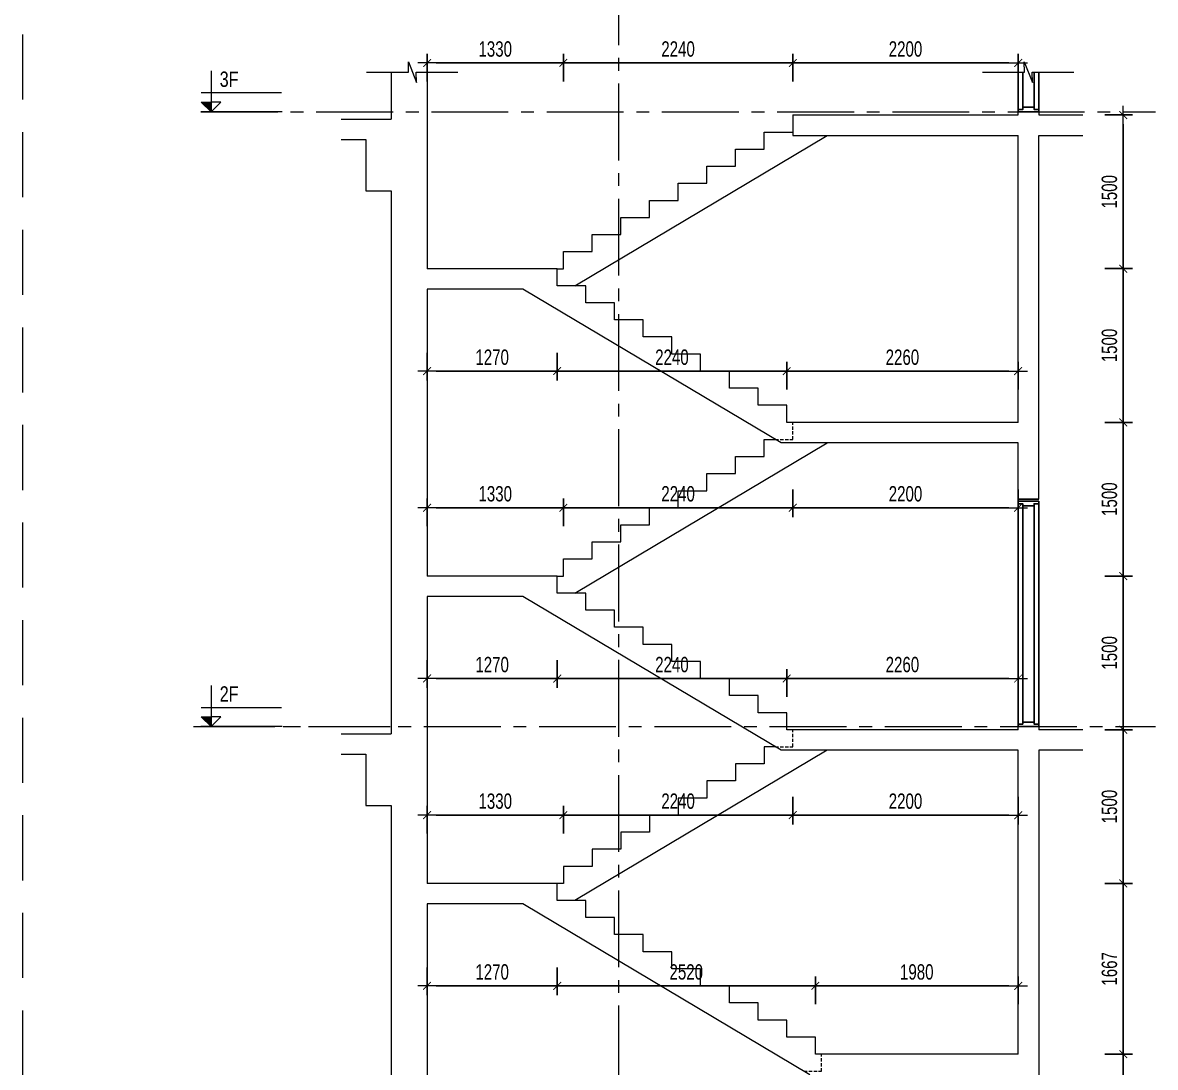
# Model space of a CAD drawing. Header units: millimetres. Extents: x -179076 to 152218, y -28646 to 38481.
# Drawn here: x 141161 to 152218, y -16556 to -6360 of the extents above; entities that cross this region are included whole.
import ezdxf

# ---------------------------------------------------------------- set-up
doc = ezdxf.new("R2010")
doc.units = ezdxf.units.MM
doc.linetypes.add('CENTER2', pattern=[1.125, 0.75, -0.125, 0.125, -0.125])
doc.linetypes.add('HIDDEN2', pattern=[4.7625, 3.175, -1.5875])
doc.layers.get('Defpoints').update_dxf_attribs({"color": 151, "lineweight": 9})
doc.layers.add('A-DOOR', color=4, linetype='Continuous')
doc.layers.add('DOOR', color=4, linetype='Continuous')
for name, color, linetype, lineweight in [('NDC_S_ANNO', 7, 'Continuous', 20), ('NDC_S_AXIS', 5, 'CENTER2', 13), ('NDC_S_CONTINUOUS', 3, 'Continuous', 20), ('NDC_S_DIM', 1, 'Continuous', 15), ('NDC_S_HIDDEN', 8, 'HIDDEN2', 13), ('NDC_S_SLAB', 2, 'Continuous', 20), ('NDC_S_SYMBOL', 1, 'Continuous', 15), ('NDC_S_TEXT SYMBOL', 7, 'Continuous', 20), ('NDC_S_VN TEXT', 7, 'Continuous', 20)]:
    doc.layers.add(name, color=color, linetype=linetype, lineweight=lineweight)
doc.styles.add('NDC_ANNO', font='', dxfattribs={"width": 0.8})
doc.styles.add('NDC_DIM', font='', dxfattribs={"width": 0.75})
doc.styles.get('NDC_ANNO').set_extended_font_data('Dotum')
doc.styles.get('NDC_DIM').set_extended_font_data('Dotum')
doc.dimstyles.new('NDC_dim_60', dxfattribs={"dimscale": 60, "dimtxt": 2.5, "dimasz": 1.5, "dimexe": 1.5, "dimexo": 2.5, "dimgap": 1, "dimtad": 1, "dimdec": 0, "dimzin": 0, "dimdsep": 46, "dimtxsty": 'NDC_DIM', "dimblk": 'DIMMARK', "dimcen": 0.09, "dimdle": 1.2, "dimclrd": 1, "dimclre": 1, "dimclrt": 3, "dimadec": 0, "dimazin": 0, "dimtfac": 1, "dimtdec": 0, "dimtix": 1, "dimtofl": 0, "dimtmove": 0, "dimatfit": 3, "dimfxl": 3, "dimfxlon": 1, "dimtolj": 1, "dimtzin": 0, "dimarcsym": 0})

# ---------------------------------------------------------------- blocks, each defined once
blk = doc.blocks.new('X-SECTION-2$0$X-SEC-DOO2')
at = {"layer": 'A-DOOR'}
for p, q in [((41976, 101972), (41976, 104172)), ((42176, 101972), (42176, 104172)), ((42021, 102017), (42021, 104127)), ((42131, 102017), (42131, 104127))]:
    blk.add_line(p, q, dxfattribs=at)
for points in [[(41976, 104172), (41976, 104147), (42021, 104147), (42021, 104127), (42131, 104127), (42131, 104147), (42176, 104147), (42176, 104172)], [(41976, 101972), (41976, 101997), (42021, 101997), (42021, 102017), (42131, 102017), (42131, 101997), (42176, 101997), (42176, 101972)]]:
    blk.add_lwpolyline(points, close=True, dxfattribs=at)
at = {"layer": 'Defpoints'}
blk.add_line((41976, 104192), (42176, 104192), dxfattribs=at)
blk = doc.blocks.new('DIMMARK')
at = {"layer": 'NDC_S_DIM', "color": 1}
blk.add_line((-1.5, 0), (1, 0), dxfattribs=at)
at = {"layer": 'NDC_S_DIM', "color": 2, "const_width": 0.1}
blk.add_lwpolyline([(-0.42, -0.42), (0.42, 0.42)], dxfattribs=at)
blk = doc.blocks.new('*D1101')
at = {"layer": 'Defpoints', "color": 0, "transparency": 16777216}
for p in [(145109, -14761, 0), (146379, -14761, 0), (146379, -15761, 0)]:
    blk.add_point(p, dxfattribs=at)
at = {"layer": 'NDC_S_DIM', "color": 1, "lineweight": -2, "transparency": 16777216}
for p, q in [((145109, -15581, 0), (145109, -15851, 0)), ((146379, -15581, 0), (146379, -15851, 0)), ((145199, -15761, 0), (146289, -15761, 0))]:
    blk.add_line(p, q, dxfattribs=at)
at = {"layer": 'NDC_S_DIM', "color": 1, "lineweight": -2, "transparency": 16777216, "xscale": 90, "yscale": 90, "zscale": 90, "rotation": 180}
blk.add_blockref('DIMMARK', (145109, -15761, 0), dxfattribs=at)
at = {"layer": 'NDC_S_DIM', "color": 1, "lineweight": -2, "transparency": 16777216, "xscale": 90, "yscale": 90, "zscale": 90}
blk.add_blockref('DIMMARK', (146379, -15761, 0), dxfattribs=at)
at = {"layer": 'NDC_S_DIM', "color": 3, "transparency": 16777216, "insert": (145744, -15626, 0), "char_height": 150, "attachment_point": 5, "style": 'NDC_DIM'}
blk.add_mtext('\\A1;1270', dxfattribs=at)
blk = doc.blocks.new('*D1102')
at = {"layer": 'Defpoints', "color": 0, "transparency": 16777216}
for p in [(146379, -14761, 0), (148899, -15761, 0), (148899, -16428, 0)]:
    blk.add_point(p, dxfattribs=at)
at = {"layer": 'NDC_S_DIM', "color": 1, "lineweight": -2, "transparency": 16777216}
for p, q in [((146379, -15581, 0), (146379, -15851, 0)), ((148899, -15941, 0), (148899, -15671, 0)), ((146469, -15761, 0), (148809, -15761, 0))]:
    blk.add_line(p, q, dxfattribs=at)
at = {"layer": 'NDC_S_DIM', "color": 1, "lineweight": -2, "transparency": 16777216, "xscale": 90, "yscale": 90, "zscale": 90, "rotation": 180}
blk.add_blockref('DIMMARK', (146379, -15761, 0), dxfattribs=at)
at = {"layer": 'NDC_S_DIM', "color": 1, "lineweight": -2, "transparency": 16777216, "xscale": 90, "yscale": 90, "zscale": 90}
blk.add_blockref('DIMMARK', (148899, -15761, 0), dxfattribs=at)
at = {"layer": 'NDC_S_DIM', "color": 3, "transparency": 16777216, "insert": (147639, -15626, 0), "char_height": 150, "attachment_point": 5, "style": 'NDC_DIM'}
blk.add_mtext('\\A1;2520', dxfattribs=at)
blk = doc.blocks.new('*D1103')
at = {"layer": 'Defpoints', "color": 0, "transparency": 16777216}
for p in [(150879, -15761, 0), (148899, -16428, 0), (150879, -16428, 0)]:
    blk.add_point(p, dxfattribs=at)
at = {"layer": 'NDC_S_DIM', "color": 1, "lineweight": -2, "transparency": 16777216}
for p, q in [((148899, -15941, 0), (148899, -15671, 0)), ((150879, -15941, 0), (150879, -15671, 0)), ((148989, -15761, 0), (150789, -15761, 0))]:
    blk.add_line(p, q, dxfattribs=at)
at = {"layer": 'NDC_S_DIM', "color": 1, "lineweight": -2, "transparency": 16777216, "xscale": 90, "yscale": 90, "zscale": 90, "rotation": 180}
blk.add_blockref('DIMMARK', (148899, -15761, 0), dxfattribs=at)
at = {"layer": 'NDC_S_DIM', "color": 1, "lineweight": -2, "transparency": 16777216, "xscale": 90, "yscale": 90, "zscale": 90}
blk.add_blockref('DIMMARK', (150879, -15761, 0), dxfattribs=at)
at = {"layer": 'NDC_S_DIM', "color": 3, "transparency": 16777216, "insert": (149889, -15626, 0), "char_height": 150, "attachment_point": 5, "style": 'NDC_DIM'}
blk.add_mtext('\\A1;1980', dxfattribs=at)
blk = doc.blocks.new('*D1104')
at = {"layer": 'Defpoints', "color": 0, "transparency": 16777216}
for p in [(146439, -14095, 0), (145109, -14761, 0), (146439, -14761, 0)]:
    blk.add_point(p, dxfattribs=at)
at = {"layer": 'NDC_S_DIM', "color": 1, "lineweight": -2, "transparency": 16777216}
for p, q in [((145109, -14275, 0), (145109, -14005, 0)), ((146439, -14275, 0), (146439, -14005, 0)), ((145199, -14095, 0), (146349, -14095, 0))]:
    blk.add_line(p, q, dxfattribs=at)
at = {"layer": 'NDC_S_DIM', "color": 1, "lineweight": -2, "transparency": 16777216, "xscale": 90, "yscale": 90, "zscale": 90, "rotation": 180}
blk.add_blockref('DIMMARK', (145109, -14095, 0), dxfattribs=at)
at = {"layer": 'NDC_S_DIM', "color": 1, "lineweight": -2, "transparency": 16777216, "xscale": 90, "yscale": 90, "zscale": 90}
blk.add_blockref('DIMMARK', (146439, -14095, 0), dxfattribs=at)
at = {"layer": 'NDC_S_DIM', "color": 3, "transparency": 16777216, "insert": (145774, -13959, 0), "char_height": 150, "attachment_point": 5, "style": 'NDC_DIM'}
blk.add_mtext('\\A1;1330', dxfattribs=at)
blk = doc.blocks.new('*D1105')
at = {"layer": 'Defpoints', "color": 0, "transparency": 16777216}
for p in [(148679, -13428, 0), (148679, -14095, 0), (146439, -14761, 0)]:
    blk.add_point(p, dxfattribs=at)
at = {"layer": 'NDC_S_DIM', "color": 1, "lineweight": -2, "transparency": 16777216}
for p, q in [((148679, -13915, 0), (148679, -14185, 0)), ((146439, -14275, 0), (146439, -14005, 0)), ((146529, -14095, 0), (148589, -14095, 0))]:
    blk.add_line(p, q, dxfattribs=at)
at = {"layer": 'NDC_S_DIM', "color": 1, "lineweight": -2, "transparency": 16777216, "xscale": 90, "yscale": 90, "zscale": 90, "rotation": 180}
blk.add_blockref('DIMMARK', (146439, -14095, 0), dxfattribs=at)
at = {"layer": 'NDC_S_DIM', "color": 1, "lineweight": -2, "transparency": 16777216, "xscale": 90, "yscale": 90, "zscale": 90}
blk.add_blockref('DIMMARK', (148679, -14095, 0), dxfattribs=at)
at = {"layer": 'NDC_S_DIM', "color": 3, "transparency": 16777216, "insert": (147559, -13959, 0), "char_height": 150, "attachment_point": 5, "style": 'NDC_DIM'}
blk.add_mtext('\\A1;2240', dxfattribs=at)
blk = doc.blocks.new('*D1106')
at = {"layer": 'Defpoints', "color": 0, "transparency": 16777216}
for p in [(148679, -13428, 0), (150879, -13461, 0), (150879, -14095, 0)]:
    blk.add_point(p, dxfattribs=at)
at = {"layer": 'NDC_S_DIM', "color": 1, "lineweight": -2, "transparency": 16777216}
for p, q in [((148679, -13915, 0), (148679, -14185, 0)), ((150879, -13915, 0), (150879, -14185, 0)), ((148769, -14095, 0), (150789, -14095, 0))]:
    blk.add_line(p, q, dxfattribs=at)
at = {"layer": 'NDC_S_DIM', "color": 1, "lineweight": -2, "transparency": 16777216, "xscale": 90, "yscale": 90, "zscale": 90, "rotation": 180}
blk.add_blockref('DIMMARK', (148679, -14095, 0), dxfattribs=at)
at = {"layer": 'NDC_S_DIM', "color": 1, "lineweight": -2, "transparency": 16777216, "xscale": 90, "yscale": 90, "zscale": 90}
blk.add_blockref('DIMMARK', (150879, -14095, 0), dxfattribs=at)
at = {"layer": 'NDC_S_DIM', "color": 3, "transparency": 16777216, "insert": (149779, -13959, 0), "char_height": 150, "attachment_point": 5, "style": 'NDC_DIM'}
blk.add_mtext('\\A1;2200', dxfattribs=at)
blk = doc.blocks.new('*D1107')
at = {"layer": 'Defpoints', "color": 0, "transparency": 16777216}
for p in [(145109, -11761, 0), (146379, -11761, 0), (146379, -12761, 0)]:
    blk.add_point(p, dxfattribs=at)
at = {"layer": 'NDC_S_DIM', "color": 1, "lineweight": -2, "transparency": 16777216}
for p, q in [((145109, -12581, 0), (145109, -12851, 0)), ((146379, -12581, 0), (146379, -12851, 0)), ((145199, -12761, 0), (146289, -12761, 0))]:
    blk.add_line(p, q, dxfattribs=at)
at = {"layer": 'NDC_S_DIM', "color": 1, "lineweight": -2, "transparency": 16777216, "xscale": 90, "yscale": 90, "zscale": 90, "rotation": 180}
blk.add_blockref('DIMMARK', (145109, -12761, 0), dxfattribs=at)
at = {"layer": 'NDC_S_DIM', "color": 1, "lineweight": -2, "transparency": 16777216, "xscale": 90, "yscale": 90, "zscale": 90}
blk.add_blockref('DIMMARK', (146379, -12761, 0), dxfattribs=at)
at = {"layer": 'NDC_S_DIM', "color": 3, "transparency": 16777216, "insert": (145744, -12626, 0), "char_height": 150, "attachment_point": 5, "style": 'NDC_DIM'}
blk.add_mtext('\\A1;1270', dxfattribs=at)
blk = doc.blocks.new('*D1108')
at = {"layer": 'Defpoints', "color": 0, "transparency": 16777216}
for p in [(146379, -11761, 0), (148619, -12761, 0), (148619, -13261, 0)]:
    blk.add_point(p, dxfattribs=at)
at = {"layer": 'NDC_S_DIM', "color": 1, "lineweight": -2, "transparency": 16777216}
for p, q in [((146379, -12581, 0), (146379, -12851, 0)), ((148619, -12941, 0), (148619, -12671, 0)), ((146469, -12761, 0), (148529, -12761, 0))]:
    blk.add_line(p, q, dxfattribs=at)
at = {"layer": 'NDC_S_DIM', "color": 1, "lineweight": -2, "transparency": 16777216, "xscale": 90, "yscale": 90, "zscale": 90, "rotation": 180}
blk.add_blockref('DIMMARK', (146379, -12761, 0), dxfattribs=at)
at = {"layer": 'NDC_S_DIM', "color": 1, "lineweight": -2, "transparency": 16777216, "xscale": 90, "yscale": 90, "zscale": 90}
blk.add_blockref('DIMMARK', (148619, -12761, 0), dxfattribs=at)
at = {"layer": 'NDC_S_DIM', "color": 3, "transparency": 16777216, "insert": (147499, -12626, 0), "char_height": 150, "attachment_point": 5, "style": 'NDC_DIM'}
blk.add_mtext('\\A1;2240', dxfattribs=at)
blk = doc.blocks.new('*D1109')
at = {"layer": 'Defpoints', "color": 0, "transparency": 16777216}
for p in [(150879, -12761, 0), (148619, -13261, 0), (150879, -13261, 0)]:
    blk.add_point(p, dxfattribs=at)
at = {"layer": 'NDC_S_DIM', "color": 1, "lineweight": -2, "transparency": 16777216}
for p, q in [((148619, -12941, 0), (148619, -12671, 0)), ((150879, -12941, 0), (150879, -12671, 0)), ((148709, -12761, 0), (150789, -12761, 0))]:
    blk.add_line(p, q, dxfattribs=at)
at = {"layer": 'NDC_S_DIM', "color": 1, "lineweight": -2, "transparency": 16777216, "xscale": 90, "yscale": 90, "zscale": 90, "rotation": 180}
blk.add_blockref('DIMMARK', (148619, -12761, 0), dxfattribs=at)
at = {"layer": 'NDC_S_DIM', "color": 1, "lineweight": -2, "transparency": 16777216, "xscale": 90, "yscale": 90, "zscale": 90}
blk.add_blockref('DIMMARK', (150879, -12761, 0), dxfattribs=at)
at = {"layer": 'NDC_S_DIM', "color": 3, "transparency": 16777216, "insert": (149749, -12626, 0), "char_height": 150, "attachment_point": 5, "style": 'NDC_DIM'}
blk.add_mtext('\\A1;2260', dxfattribs=at)
blk = doc.blocks.new('*D1110')
at = {"layer": 'Defpoints', "color": 0, "transparency": 16777216}
for p in [(146439, -11095, 0), (145109, -11761, 0), (146439, -11761, 0)]:
    blk.add_point(p, dxfattribs=at)
at = {"layer": 'NDC_S_DIM', "color": 1, "lineweight": -2, "transparency": 16777216}
for p, q in [((145109, -11275, 0), (145109, -11005, 0)), ((146439, -11275, 0), (146439, -11005, 0)), ((145199, -11095, 0), (146349, -11095, 0))]:
    blk.add_line(p, q, dxfattribs=at)
at = {"layer": 'NDC_S_DIM', "color": 1, "lineweight": -2, "transparency": 16777216, "xscale": 90, "yscale": 90, "zscale": 90, "rotation": 180}
blk.add_blockref('DIMMARK', (145109, -11095, 0), dxfattribs=at)
at = {"layer": 'NDC_S_DIM', "color": 1, "lineweight": -2, "transparency": 16777216, "xscale": 90, "yscale": 90, "zscale": 90}
blk.add_blockref('DIMMARK', (146439, -11095, 0), dxfattribs=at)
at = {"layer": 'NDC_S_DIM', "color": 3, "transparency": 16777216, "insert": (145774, -10959, 0), "char_height": 150, "attachment_point": 5, "style": 'NDC_DIM'}
blk.add_mtext('\\A1;1330', dxfattribs=at)
blk = doc.blocks.new('*D1111')
at = {"layer": 'Defpoints', "color": 0, "transparency": 16777216}
for p in [(148679, -10428, 0), (148679, -11095, 0), (146439, -11761, 0)]:
    blk.add_point(p, dxfattribs=at)
at = {"layer": 'NDC_S_DIM', "color": 1, "lineweight": -2, "transparency": 16777216}
for p, q in [((148679, -10915, 0), (148679, -11185, 0)), ((146439, -11275, 0), (146439, -11005, 0)), ((146529, -11095, 0), (148589, -11095, 0))]:
    blk.add_line(p, q, dxfattribs=at)
at = {"layer": 'NDC_S_DIM', "color": 1, "lineweight": -2, "transparency": 16777216, "xscale": 90, "yscale": 90, "zscale": 90, "rotation": 180}
blk.add_blockref('DIMMARK', (146439, -11095, 0), dxfattribs=at)
at = {"layer": 'NDC_S_DIM', "color": 1, "lineweight": -2, "transparency": 16777216, "xscale": 90, "yscale": 90, "zscale": 90}
blk.add_blockref('DIMMARK', (148679, -11095, 0), dxfattribs=at)
at = {"layer": 'NDC_S_DIM', "color": 3, "transparency": 16777216, "insert": (147559, -10959, 0), "char_height": 150, "attachment_point": 5, "style": 'NDC_DIM'}
blk.add_mtext('\\A1;2240', dxfattribs=at)
blk = doc.blocks.new('*D1112')
at = {"layer": 'Defpoints', "color": 0, "transparency": 16777216}
for p in [(148679, -10428, 0), (150879, -10461, 0), (150879, -11095, 0)]:
    blk.add_point(p, dxfattribs=at)
at = {"layer": 'NDC_S_DIM', "color": 1, "lineweight": -2, "transparency": 16777216}
for p, q in [((148679, -10915, 0), (148679, -11185, 0)), ((150879, -10915, 0), (150879, -11185, 0)), ((148769, -11095, 0), (150789, -11095, 0))]:
    blk.add_line(p, q, dxfattribs=at)
at = {"layer": 'NDC_S_DIM', "color": 1, "lineweight": -2, "transparency": 16777216, "xscale": 90, "yscale": 90, "zscale": 90, "rotation": 180}
blk.add_blockref('DIMMARK', (148679, -11095, 0), dxfattribs=at)
at = {"layer": 'NDC_S_DIM', "color": 1, "lineweight": -2, "transparency": 16777216, "xscale": 90, "yscale": 90, "zscale": 90}
blk.add_blockref('DIMMARK', (150879, -11095, 0), dxfattribs=at)
at = {"layer": 'NDC_S_DIM', "color": 3, "transparency": 16777216, "insert": (149779, -10959, 0), "char_height": 150, "attachment_point": 5, "style": 'NDC_DIM'}
blk.add_mtext('\\A1;2200', dxfattribs=at)
blk = doc.blocks.new('*D1113')
at = {"layer": 'Defpoints', "color": 0, "transparency": 16777216}
for p in [(145109, -8761, 0), (146379, -8761, 0), (146379, -9761, 0)]:
    blk.add_point(p, dxfattribs=at)
at = {"layer": 'NDC_S_DIM', "color": 1, "lineweight": -2, "transparency": 16777216}
for p, q in [((145109, -9581, 0), (145109, -9851, 0)), ((146379, -9581, 0), (146379, -9851, 0)), ((145199, -9761, 0), (146289, -9761, 0))]:
    blk.add_line(p, q, dxfattribs=at)
at = {"layer": 'NDC_S_DIM', "color": 1, "lineweight": -2, "transparency": 16777216, "xscale": 90, "yscale": 90, "zscale": 90, "rotation": 180}
blk.add_blockref('DIMMARK', (145109, -9761, 0), dxfattribs=at)
at = {"layer": 'NDC_S_DIM', "color": 1, "lineweight": -2, "transparency": 16777216, "xscale": 90, "yscale": 90, "zscale": 90}
blk.add_blockref('DIMMARK', (146379, -9761, 0), dxfattribs=at)
at = {"layer": 'NDC_S_DIM', "color": 3, "transparency": 16777216, "insert": (145744, -9626, 0), "char_height": 150, "attachment_point": 5, "style": 'NDC_DIM'}
blk.add_mtext('\\A1;1270', dxfattribs=at)
blk = doc.blocks.new('*D1114')
at = {"layer": 'Defpoints', "color": 0, "transparency": 16777216}
for p in [(146379, -8761, 0), (148619, -9761, 0), (148619, -10261, 0)]:
    blk.add_point(p, dxfattribs=at)
at = {"layer": 'NDC_S_DIM', "color": 1, "lineweight": -2, "transparency": 16777216}
for p, q in [((146379, -9581, 0), (146379, -9851, 0)), ((148619, -9941, 0), (148619, -9671, 0)), ((146469, -9761, 0), (148529, -9761, 0))]:
    blk.add_line(p, q, dxfattribs=at)
at = {"layer": 'NDC_S_DIM', "color": 1, "lineweight": -2, "transparency": 16777216, "xscale": 90, "yscale": 90, "zscale": 90, "rotation": 180}
blk.add_blockref('DIMMARK', (146379, -9761, 0), dxfattribs=at)
at = {"layer": 'NDC_S_DIM', "color": 1, "lineweight": -2, "transparency": 16777216, "xscale": 90, "yscale": 90, "zscale": 90}
blk.add_blockref('DIMMARK', (148619, -9761, 0), dxfattribs=at)
at = {"layer": 'NDC_S_DIM', "color": 3, "transparency": 16777216, "insert": (147499, -9626, 0), "char_height": 150, "attachment_point": 5, "style": 'NDC_DIM'}
blk.add_mtext('\\A1;2240', dxfattribs=at)
blk = doc.blocks.new('*D1115')
at = {"layer": 'Defpoints', "color": 0, "transparency": 16777216}
for p in [(150879, -9761, 0), (148619, -10261, 0), (150879, -10261, 0)]:
    blk.add_point(p, dxfattribs=at)
at = {"layer": 'NDC_S_DIM', "color": 1, "lineweight": -2, "transparency": 16777216}
for p, q in [((148619, -9941, 0), (148619, -9671, 0)), ((150879, -9941, 0), (150879, -9671, 0)), ((148709, -9761, 0), (150789, -9761, 0))]:
    blk.add_line(p, q, dxfattribs=at)
at = {"layer": 'NDC_S_DIM', "color": 1, "lineweight": -2, "transparency": 16777216, "xscale": 90, "yscale": 90, "zscale": 90, "rotation": 180}
blk.add_blockref('DIMMARK', (148619, -9761, 0), dxfattribs=at)
at = {"layer": 'NDC_S_DIM', "color": 1, "lineweight": -2, "transparency": 16777216, "xscale": 90, "yscale": 90, "zscale": 90}
blk.add_blockref('DIMMARK', (150879, -9761, 0), dxfattribs=at)
at = {"layer": 'NDC_S_DIM', "color": 3, "transparency": 16777216, "insert": (149749, -9626, 0), "char_height": 150, "attachment_point": 5, "style": 'NDC_DIM'}
blk.add_mtext('\\A1;2260', dxfattribs=at)
blk = doc.blocks.new('*D1116')
at = {"layer": 'Defpoints', "color": 0, "transparency": 16777216}
for p in [(146439, -6753, 0), (145109, -7231, 0), (146439, -8595, 0)]:
    blk.add_point(p, dxfattribs=at)
at = {"layer": 'NDC_S_DIM', "color": 1, "lineweight": -2, "transparency": 16777216}
for p, q in [((145109, -6933, 0), (145109, -6663, 0)), ((146439, -6933, 0), (146439, -6663, 0)), ((145199, -6753, 0), (146349, -6753, 0))]:
    blk.add_line(p, q, dxfattribs=at)
at = {"layer": 'NDC_S_DIM', "color": 1, "lineweight": -2, "transparency": 16777216, "xscale": 90, "yscale": 90, "zscale": 90, "rotation": 180}
blk.add_blockref('DIMMARK', (145109, -6753, 0), dxfattribs=at)
at = {"layer": 'NDC_S_DIM', "color": 1, "lineweight": -2, "transparency": 16777216, "xscale": 90, "yscale": 90, "zscale": 90}
blk.add_blockref('DIMMARK', (146439, -6753, 0), dxfattribs=at)
at = {"layer": 'NDC_S_DIM', "color": 3, "transparency": 16777216, "insert": (145774, -6618, 0), "char_height": 150, "attachment_point": 5, "style": 'NDC_DIM'}
blk.add_mtext('\\A1;1330', dxfattribs=at)
blk = doc.blocks.new('*D1117')
at = {"layer": 'Defpoints', "color": 0, "transparency": 16777216}
for p in [(148679, -6753, 0), (148679, -7461, 0), (146439, -8595, 0)]:
    blk.add_point(p, dxfattribs=at)
at = {"layer": 'NDC_S_DIM', "color": 1, "lineweight": -2, "transparency": 16777216}
for p, q in [((146439, -6933, 0), (146439, -6663, 0)), ((148679, -6933, 0), (148679, -6663, 0)), ((146529, -6753, 0), (148589, -6753, 0))]:
    blk.add_line(p, q, dxfattribs=at)
at = {"layer": 'NDC_S_DIM', "color": 1, "lineweight": -2, "transparency": 16777216, "xscale": 90, "yscale": 90, "zscale": 90, "rotation": 180}
blk.add_blockref('DIMMARK', (146439, -6753, 0), dxfattribs=at)
at = {"layer": 'NDC_S_DIM', "color": 1, "lineweight": -2, "transparency": 16777216, "xscale": 90, "yscale": 90, "zscale": 90}
blk.add_blockref('DIMMARK', (148679, -6753, 0), dxfattribs=at)
at = {"layer": 'NDC_S_DIM', "color": 3, "transparency": 16777216, "insert": (147559, -6618, 0), "char_height": 150, "attachment_point": 5, "style": 'NDC_DIM'}
blk.add_mtext('\\A1;2240', dxfattribs=at)
blk = doc.blocks.new('*D1118')
at = {"layer": 'Defpoints', "color": 0, "transparency": 16777216}
for p in [(150879, -6753, 0), (148679, -7461, 0), (150879, -7461, 0)]:
    blk.add_point(p, dxfattribs=at)
at = {"layer": 'NDC_S_DIM', "color": 1, "lineweight": -2, "transparency": 16777216}
for p, q in [((148679, -6933, 0), (148679, -6663, 0)), ((150879, -6933, 0), (150879, -6663, 0)), ((148769, -6753, 0), (150789, -6753, 0))]:
    blk.add_line(p, q, dxfattribs=at)
at = {"layer": 'NDC_S_DIM', "color": 1, "lineweight": -2, "transparency": 16777216, "xscale": 90, "yscale": 90, "zscale": 90, "rotation": 180}
blk.add_blockref('DIMMARK', (148679, -6753, 0), dxfattribs=at)
at = {"layer": 'NDC_S_DIM', "color": 1, "lineweight": -2, "transparency": 16777216, "xscale": 90, "yscale": 90, "zscale": 90}
blk.add_blockref('DIMMARK', (150879, -6753, 0), dxfattribs=at)
at = {"layer": 'NDC_S_DIM', "color": 3, "transparency": 16777216, "insert": (149779, -6618, 0), "char_height": 150, "attachment_point": 5, "style": 'NDC_DIM'}
blk.add_mtext('\\A1;2200', dxfattribs=at)
blk = doc.blocks.new('kata_block_CT')
at = {"layer": 'NDC_S_ANNO'}
blk.add_hatch(color=3, dxfattribs=at).paths.add_polyline_path([(0, 1.6), (-1.61, 1.6), (0, 0)])
at = {"layer": 'NDC_S_ANNO', "ltscale": 50}
h = blk.add_hatch(dxfattribs=at)
h.set_pattern_fill('ANSI31', color=256, scale=1.406, style=0)
h.paths.add_polyline_path([(0, 1.6), (0, 0), (1.61, 1.6)])
for p, q in [((-1.59, 3.14), (11.47, 3.14)), ((11.56, 0), (-1.64, 0))]:
    blk.add_line(p, q, dxfattribs=at)
for points in [[(0, 6.69), (0, 0)], [(0, 0), (-1.61, 1.6), (0, 1.6)], [(0, 0), (1.61, 1.6), (0, 1.6)]]:
    blk.add_lwpolyline(points, dxfattribs=at)
at = {"layer": 'NDC_S_ANNO', "color": 8, "ltscale": 50}
blk.add_lwpolyline([(0, 0), (-1.61, 1.6), (0, 1.6)], dxfattribs=at)
at = {"layer": 'NDC_S_TEXT SYMBOL', "color": 3, "style": 'NDC_ANNO', "width": 0.8}
blk.add_attdef('CT', (1.41, 4.07), '', height=2.5, dxfattribs=at)
blk = doc.blocks.new('*D1319')
at = {"layer": 'Defpoints', "color": 0, "transparency": 16777216}
for p in [(150879, -16428), (151905, -16428), (146439, -18095)]:
    blk.add_point(p, dxfattribs=at)
at = {"layer": 'NDC_S_DIM', "color": 1, "lineweight": -2, "transparency": 16777216}
for p, q in [((151725, -16428), (151995, -16428)), ((151905, -18005), (151905, -16518)), ((151725, -18095), (151995, -18095))]:
    blk.add_line(p, q, dxfattribs=at)
at = {"layer": 'NDC_S_DIM', "color": 1, "lineweight": -2, "transparency": 16777216, "xscale": 90, "yscale": 90, "zscale": 90}
for p, rotation in [((151905, -16428), 90), ((151905, -18095), 270)]:
    blk.add_blockref('DIMMARK', p, dxfattribs=dict(at, rotation=rotation))
at = {"layer": 'NDC_S_DIM', "color": 3, "transparency": 16777216, "insert": (151770, -17261), "char_height": 150, "attachment_point": 5, "rotation": 90, "style": 'NDC_DIM'}
blk.add_mtext('\\A1;1667', dxfattribs=at)
blk = doc.blocks.new('*D1320')
at = {"layer": 'Defpoints', "color": 0, "transparency": 16777216}
for p in [(146409, -14761), (151905, -14761), (150879, -16428)]:
    blk.add_point(p, dxfattribs=at)
at = {"layer": 'NDC_S_DIM', "color": 1, "lineweight": -2, "transparency": 16777216}
for p, q in [((151725, -14761), (151995, -14761)), ((151905, -16338), (151905, -14851)), ((151725, -16428), (151995, -16428))]:
    blk.add_line(p, q, dxfattribs=at)
at = {"layer": 'NDC_S_DIM', "color": 1, "lineweight": -2, "transparency": 16777216, "xscale": 90, "yscale": 90, "zscale": 90}
for p, rotation in [((151905, -14761), 90), ((151905, -16428), 270)]:
    blk.add_blockref('DIMMARK', p, dxfattribs=dict(at, rotation=rotation))
at = {"layer": 'NDC_S_DIM', "color": 3, "transparency": 16777216, "insert": (151770, -15595), "char_height": 150, "attachment_point": 5, "rotation": 90, "style": 'NDC_DIM'}
blk.add_mtext('\\A1;1667', dxfattribs=at)
blk = doc.blocks.new('*D1321')
at = {"layer": 'Defpoints', "color": 0, "transparency": 16777216}
for p in [(148619, -13261), (151905, -13261), (146409, -14761)]:
    blk.add_point(p, dxfattribs=at)
at = {"layer": 'NDC_S_DIM', "color": 1, "lineweight": -2, "transparency": 16777216}
for p, q in [((151725, -13261), (151995, -13261)), ((151905, -14671), (151905, -13351)), ((151725, -14761), (151995, -14761))]:
    blk.add_line(p, q, dxfattribs=at)
at = {"layer": 'NDC_S_DIM', "color": 1, "lineweight": -2, "transparency": 16777216, "xscale": 90, "yscale": 90, "zscale": 90}
for p, rotation in [((151905, -13261), 90), ((151905, -14761), 270)]:
    blk.add_blockref('DIMMARK', p, dxfattribs=dict(at, rotation=rotation))
at = {"layer": 'NDC_S_DIM', "color": 3, "transparency": 16777216, "insert": (151770, -14011), "char_height": 150, "attachment_point": 5, "rotation": 90, "style": 'NDC_DIM'}
blk.add_mtext('\\A1;1500', dxfattribs=at)
blk = doc.blocks.new('*D1322')
at = {"layer": 'Defpoints', "color": 0, "transparency": 16777216}
for p in [(146439, -11761), (151905, -11761), (148619, -13261)]:
    blk.add_point(p, dxfattribs=at)
at = {"layer": 'NDC_S_DIM', "color": 1, "lineweight": -2, "transparency": 16777216}
for p, q in [((151725, -11761), (151995, -11761)), ((151905, -13171), (151905, -11851)), ((151725, -13261), (151995, -13261))]:
    blk.add_line(p, q, dxfattribs=at)
at = {"layer": 'NDC_S_DIM', "color": 1, "lineweight": -2, "transparency": 16777216, "xscale": 90, "yscale": 90, "zscale": 90}
for p, rotation in [((151905, -11761), 90), ((151905, -13261), 270)]:
    blk.add_blockref('DIMMARK', p, dxfattribs=dict(at, rotation=rotation))
at = {"layer": 'NDC_S_DIM', "color": 3, "transparency": 16777216, "insert": (151770, -12511), "char_height": 150, "attachment_point": 5, "rotation": 90, "style": 'NDC_DIM'}
blk.add_mtext('\\A1;1500', dxfattribs=at)
blk = doc.blocks.new('*D1323')
at = {"layer": 'Defpoints', "color": 0, "transparency": 16777216}
for p in [(148619, -10261), (151905, -10261), (146439, -11761)]:
    blk.add_point(p, dxfattribs=at)
at = {"layer": 'NDC_S_DIM', "color": 1, "lineweight": -2, "transparency": 16777216}
for p, q in [((151725, -10261), (151995, -10261)), ((151905, -11671), (151905, -10351)), ((151725, -11761), (151995, -11761))]:
    blk.add_line(p, q, dxfattribs=at)
at = {"layer": 'NDC_S_DIM', "color": 1, "lineweight": -2, "transparency": 16777216, "xscale": 90, "yscale": 90, "zscale": 90}
for p, rotation in [((151905, -10261), 90), ((151905, -11761), 270)]:
    blk.add_blockref('DIMMARK', p, dxfattribs=dict(at, rotation=rotation))
at = {"layer": 'NDC_S_DIM', "color": 3, "transparency": 16777216, "insert": (151770, -11011), "char_height": 150, "attachment_point": 5, "rotation": 90, "style": 'NDC_DIM'}
blk.add_mtext('\\A1;1500', dxfattribs=at)
blk = doc.blocks.new('*D1324')
at = {"layer": 'Defpoints', "color": 0, "transparency": 16777216}
for p in [(146439, -8761), (151905, -8761), (148619, -10261)]:
    blk.add_point(p, dxfattribs=at)
at = {"layer": 'NDC_S_DIM', "color": 1, "lineweight": -2, "transparency": 16777216}
for p, q in [((151725, -8761), (151995, -8761)), ((151905, -10171), (151905, -8851)), ((151725, -10261), (151995, -10261))]:
    blk.add_line(p, q, dxfattribs=at)
at = {"layer": 'NDC_S_DIM', "color": 1, "lineweight": -2, "transparency": 16777216, "xscale": 90, "yscale": 90, "zscale": 90}
for p, rotation in [((151905, -8761), 90), ((151905, -10261), 270)]:
    blk.add_blockref('DIMMARK', p, dxfattribs=dict(at, rotation=rotation))
at = {"layer": 'NDC_S_DIM', "color": 3, "transparency": 16777216, "insert": (151770, -9511), "char_height": 150, "attachment_point": 5, "rotation": 90, "style": 'NDC_DIM'}
blk.add_mtext('\\A1;1500', dxfattribs=at)
blk = doc.blocks.new('*D1325')
at = {"layer": 'Defpoints', "color": 0, "transparency": 16777216}
for p in [(148679, -7261, 0), (151905, -7261), (146439, -8761)]:
    blk.add_point(p, dxfattribs=at)
at = {"layer": 'NDC_S_DIM', "color": 1, "lineweight": -2, "transparency": 16777216}
for p, q in [((151725, -7261), (151995, -7261)), ((151905, -8671), (151905, -7351)), ((151725, -8761), (151995, -8761))]:
    blk.add_line(p, q, dxfattribs=at)
at = {"layer": 'NDC_S_DIM', "color": 1, "lineweight": -2, "transparency": 16777216, "xscale": 90, "yscale": 90, "zscale": 90}
for p, rotation in [((151905, -7261), 90), ((151905, -8761), 270)]:
    blk.add_blockref('DIMMARK', p, dxfattribs=dict(at, rotation=rotation))
at = {"layer": 'NDC_S_DIM', "color": 3, "transparency": 16777216, "insert": (151770, -8011), "char_height": 150, "attachment_point": 5, "rotation": 90, "style": 'NDC_DIM'}
blk.add_mtext('\\A1;1500', dxfattribs=at)

msp = doc.modelspace()

# ---------------------------------------------------------------- linework, layer by layer
at = {"layer": 'A-DOOR'}
for p, q in [((150879.4, -7231.2, 0), (150879.4, -6843.2, 0)), ((150924.4, -7186.2, 0), (150924.4, -6843.2, 0)), ((151034.4, -7186.2, 0), (151034.4, -6843.2, 0)), ((151079.4, -7231.2, 0), (151079.4, -6843.2, 0))]:
    msp.add_line(p, q, dxfattribs=at)
at = {"layer": 'A-DOOR', "elevation": 0}
msp.add_lwpolyline([(151079.4, -7231.2), (151079.4, -7206.2), (151034.4, -7206.2), (151034.4, -7186.2), (150924.4, -7186.2), (150924.4, -7206.2), (150879.4, -7206.2), (150879.4, -7231.2)], close=True, dxfattribs=at)
at = {"layer": 'NDC_S_AXIS', "ltscale": 1000}
for p, q in [((146979.9, -25703.9), (146979.9, -5941.9)), ((142901.7, -7231.2, 0), (152217.9, -7231.2, 0)), ((142827.6, -13231.2, 0), (152217.9, -13231.2, 0)), ((142873.9, -13231.2, 0), (144759.4, -13231.2, 0))]:
    msp.add_line(p, q, dxfattribs=at)
at = {"layer": 'NDC_S_CONTINUOUS'}
for p, q in [((146550.4, -8927.9, 0), (149014.4, -7461.2, 0)), ((146550.4, -11927.9, 0), (149014.4, -10461.2, 0)), ((149014.4, -13461.2, 0), (146550.4, -14927.9, 0))]:
    msp.add_line(p, q, dxfattribs=at)
at = {"layer": 'NDC_S_CONTINUOUS', "elevation": 0}
for points in [[(146379.4, -8761.2), (146439.4, -8761.2), (146439.4, -8594.6), (146719.4, -8594.6), (146719.4, -8427.9), (146999.4, -8427.9), (146999.4, -8261.2), (147279.4, -8261.2), (147279.4, -8094.6), (147559.4, -8094.6), (147559.4, -7927.9), (147839.4, -7927.9), (147839.4, -7761.2), (148119.4, -7761.2), (148119.4, -7594.6), (148399.4, -7594.6), (148399.4, -7427.9), (148679.4, -7427.9)], [(146379.4, -11761.2), (146439.4, -11761.2), (146439.4, -11594.6), (146719.4, -11594.6), (146719.4, -11427.9), (146999.4, -11427.9), (146999.4, -11261.2), (147279.4, -11261.2), (147279.4, -11094.6), (147559.4, -11094.6), (147559.4, -10927.9), (147839.4, -10927.9), (147839.4, -10761.2), (148119.4, -10761.2), (148119.4, -10594.6), (148399.4, -10594.6), (148399.4, -10427.9), (148508.4, -10427.9)], [(148508.4, -13427.9), (148399.4, -13427.9), (148399.4, -13594.6), (148119.4, -13594.6), (148119.4, -13761.2), (147839.4, -13761.2), (147839.4, -13927.9), (147559.4, -13927.9), (147559.4, -14094.6), (147279.4, -14094.6), (147279.4, -14261.2), (146999.4, -14261.2), (146999.4, -14427.9), (146719.4, -14427.9), (146719.4, -14594.6), (146439.4, -14594.6), (146439.4, -14761.2), (146379.4, -14761.2)]]:
    msp.add_lwpolyline(points, dxfattribs=at)
at = {"layer": 'NDC_S_HIDDEN', "ltscale": 200}
msp.add_line((141160.9, 4953.6), (141160.9, -28646.4), dxfattribs=at)
at = {"layer": 'NDC_S_HIDDEN', "ltscale": 10, "elevation": 0}
for points in [[(148508.4, -10427.9), (148679.4, -10427.9), (148679.4, -10261.2)], [(148508.4, -13427.9), (148679.4, -13427.9), (148679.4, -13261.2)], [(148788.4, -16594.6), (148959.4, -16594.6), (148959.4, -16427.9)]]:
    msp.add_lwpolyline(points, dxfattribs=at)
at = {"layer": 'NDC_S_SLAB'}
for p, q in [((144759.4, -6843.2, 0), (144759.4, -7301.2, 0)), ((145109.4, -6843.2, 0), (145109.4, -8761.2, 0)), ((148679.4, -7261.2, 0), (148679.4, -7461.2, 0)), ((144269.2, -7301.2, 0), (144759.4, -7301.2, 0)), ((144269.2, -7501.2, 0), (144509.4, -7501.2, 0)), ((144509.4, -7501.2, 0), (144509.4, -8001.2, 0)), ((148679.4, -7461.2, 0), (150879.4, -7461.2, 0)), ((150879.4, -10261.2, 0), (150879.4, -7461.2, 0)), ((151079.4, -7461.2, 0), (151509, -7461.2, 0)), ((151079.4, -11011.2, 0), (151079.4, -7461.2, 0)), ((144509.4, -8001.2, 0), (144759.4, -8001.2, 0)), ((144759.4, -8001.2, 0), (144759.4, -13301.2, 0)), ((145109.4, -8961.2, 0), (145109.4, -11761.2, 0)), ((145109.4, -11961.2, 0), (145109.4, -14761.2, 0)), ((144269.2, -13301.2, 0), (144759.4, -13301.2, 0)), ((144269.2, -13501.2, 0), (144509.4, -13501.2, 0)), ((144509.4, -13501.2, 0), (144509.4, -14001.2, 0)), ((144509.4, -14001.2, 0), (144759.4, -14001.2, 0)), ((144759.4, -14001.2, 0), (144759.4, -23301.2, 0)), ((146379.4, -14761.2, 0), (145109.4, -14761.2, 0)), ((146379.4, -14927.9, 0), (146379.4, -14761.2, 0)), ((145109.4, -14961.2, 0), (145109.4, -18094.6, 0)), ((146044.4, -14961.2, 0), (145109.4, -14961.2, 0)), ((148844.4, -16627.9, 0), (146044.4, -14961.2, 0)), ((146659.4, -14927.9, 0), (146379.4, -14927.9, 0)), ((146659.4, -15094.6, 0), (146659.4, -14927.9, 0)), ((146939.4, -15094.6, 0), (146659.4, -15094.6, 0)), ((146939.4, -15261.2, 0), (146939.4, -15094.6, 0)), ((147219.4, -15261.2, 0), (146939.4, -15261.2, 0)), ((147219.4, -15427.9, 0), (147219.4, -15261.2, 0)), ((147499.4, -15427.9, 0), (147219.4, -15427.9, 0)), ((147499.4, -15594.6, 0), (147499.4, -15427.9, 0)), ((147779.4, -15594.6, 0), (147499.4, -15594.6, 0)), ((147779.4, -15761.2, 0), (147779.4, -15594.6, 0)), ((148059.4, -15761.2, 0), (147779.4, -15761.2, 0)), ((148059.4, -15927.9, 0), (148059.4, -15761.2, 0)), ((148339.4, -15927.9, 0), (148059.4, -15927.9, 0)), ((148339.4, -16094.6, 0), (148339.4, -15927.9, 0)), ((148619.4, -16094.6, 0), (148339.4, -16094.6, 0)), ((148619.4, -16261.2, 0), (148619.4, -16094.6, 0)), ((148899.4, -16261.2, 0), (148619.4, -16261.2, 0)), ((148899.4, -16427.9, 0), (148899.4, -16261.2, 0)), ((150879.4, -16427.9, 0), (148899.4, -16427.9, 0))]:
    msp.add_line(p, q, dxfattribs=at)
at = {"layer": 'NDC_S_SLAB', "elevation": 0}
for points in [[(148679.4, -7261.2), (150879.4, -7261.2), (150879.4, -7231.2)], [(150879.4, -7231.2), (151079.4, -7231.2)], [(151079.4, -7231.2), (151079.4, -7261.2), (151509, -7261.2)], [(150879.4, -10261.2), (148619.4, -10261.2), (148619.4, -10094.6), (148339.4, -10094.6), (148339.4, -9927.9), (148059.4, -9927.9), (148059.4, -9761.2), (147779.4, -9761.2), (147779.4, -9594.6), (147499.4, -9594.6), (147499.4, -9427.9), (147219.4, -9427.9), (147219.4, -9261.2), (146939.4, -9261.2), (146939.4, -9094.6), (146659.4, -9094.6), (146659.4, -8927.9), (146379.4, -8927.9), (146379.4, -8761.2), (145109.4, -8761.2)], [(150879.4, -11011.2), (150879.4, -10461.2), (148564.4, -10461.2), (146044.4, -8961.2), (145109.4, -8961.2)], [(150879.4, -11011.2), (151079.4, -11011.2)], [(150879.4, -13261.2), (148619.4, -13261.2), (148619.4, -13094.6), (148339.4, -13094.6), (148339.4, -12927.9), (148059.4, -12927.9), (148059.4, -12761.2), (147779.4, -12761.2), (147779.4, -12594.6), (147499.4, -12594.6), (147499.4, -12427.9), (147219.4, -12427.9), (147219.4, -12261.2), (146939.4, -12261.2), (146939.4, -12094.6), (146659.4, -12094.6), (146659.4, -11927.9), (146379.4, -11927.9), (146379.4, -11761.2), (145109.4, -11761.2)], [(150879.4, -16427.9), (150879.4, -13461.2), (148564.4, -13461.2), (146044.4, -11961.2), (145109.4, -11961.2)], [(150879.4, -13261.2), (150879.4, -13231.2)], [(150879.4, -13231.2), (151079.4, -13231.2)], [(151079.4, -13231.2), (151079.4, -13261.2)], [(151509, -13261.2), (151079.4, -13261.2)], [(151509, -13461.2), (151079.4, -13461.2), (151079.4, -21011.2)]]:
    msp.add_lwpolyline(points, dxfattribs=at)
at = {"layer": 'NDC_S_SYMBOL', "elevation": 0}
for points in [[(144518.6, -6843.2), (144928.2, -6843.2), (144926, -6743.2), (145006, -6943.2), (145003.9, -6843.2), (145410.2, -6843.2)], [(150530.2, -6843.2), (150939.8, -6843.2), (150937.6, -6743.2), (151017.6, -6943.2), (151015.4, -6843.2), (151421.7, -6843.2)]]:
    msp.add_lwpolyline(points, dxfattribs=at)

# ---------------------------------------------------------------- block references
at = {"layer": 'DOOR', "xscale": -1}
msp.add_blockref('X-SECTION-2$0$X-SEC-DOO2', (193055, -115203.1, 0), dxfattribs=at)
at = {"layer": 'NDC_S_VN TEXT', "xscale": 60, "yscale": 60, "zscale": 60}
for p, values in [((143000, -7231.2, 0), {'CT': '3F'}), ((143000, -13231.2, 0), {'CT': '2F'})]:
    msp.add_blockref('kata_block_CT', p, dxfattribs=at).add_auto_attribs(values)

# ---------------------------------------------------------------- dimensions: what is measured, and where the dimension line sits
at = {"layer": 'NDC_S_DIM'}
for base, p1, p2, picture, middle in [((146439.4, -6753.3, 0), (145109.4, -7231.2, 0), (146439.4, -8594.6, 0), '*D1116', (145774.4, -6618.2, 0)), ((146379.4, -9761.2, 0), (145109.4, -8761.2, 0), (146379.4, -8761.2, 0), '*D1113', (145744.4, -9626.1, 0)), ((146439.4, -11094.6, 0), (145109.4, -11761.2, 0), (146439.4, -11761.2, 0), '*D1110', (145774.4, -10959.5, 0)), ((146379.4, -12761.2, 0), (145109.4, -11761.2, 0), (146379.4, -11761.2, 0), '*D1107', (145744.4, -12626.1, 0)), ((146439.4, -14094.6, 0), (145109.4, -14761.2, 0), (146439.4, -14761.2, 0), '*D1104', (145774.4, -13959.5, 0)), ((146379.4, -15761.2, 0), (145109.4, -14761.2, 0), (146379.4, -14761.2, 0), '*D1101', (145744.4, -15626.1, 0))]:
    dim = msp.add_linear_dim(base=base, p1=p1, p2=p2, dimstyle='NDC_dim_60', dxfattribs=at)
    dim.commit()
    dim.dimension.update_dxf_attribs({"geometry": picture, "text_midpoint": middle})
for base, p1, p2, picture, middle in [((148679.4, -6753.3, 0), (146439.4, -8594.6, 0), (148679.4, -7461.2, 0), '*D1117', (147559.4, -6618.2, 0)), ((150879.4, -6753.3, 0), (148679.4, -7461.2, 0), (150879.4, -7461.2, 0), '*D1118', (149779.4, -6618.2, 0)), ((148619.4, -9761.2, 0), (146379.4, -8761.2, 0), (148619.4, -10261.2, 0), '*D1114', (147499.4, -9626.1, 0)), ((150879.4, -9761.2, 0), (148619.4, -10261.2, 0), (150879.4, -10261.2, 0), '*D1115', (149749.4, -9626.1, 0)), ((148679.4, -11094.6, 0), (146439.4, -11761.2, 0), (148679.4, -10427.9, 0), '*D1111', (147559.4, -10959.5, 0)), ((150879.4, -11094.6, 0), (148679.4, -10427.9, 0), (150879.4, -10461.2, 0), '*D1112', (149779.4, -10959.5, 0)), ((148619.4, -12761.2, 0), (146379.4, -11761.2, 0), (148619.4, -13261.2, 0), '*D1108', (147499.4, -12626.1, 0)), ((150879.4, -12761.2, 0), (148619.4, -13261.2, 0), (150879.4, -13261.2, 0), '*D1109', (149749.4, -12626.1, 0)), ((148679.4, -14094.6, 0), (146439.4, -14761.2, 0), (148679.4, -13427.9, 0), '*D1105', (147559.4, -13959.5, 0)), ((150879.4, -14094.6, 0), (148679.4, -13427.9, 0), (150879.4, -13461.2, 0), '*D1106', (149779.4, -13959.5, 0)), ((148899.4, -15761.2, 0), (146379.4, -14761.2, 0), (148899.4, -16427.9, 0), '*D1102', (147639.4, -15626.1, 0)), ((150879.4, -15761.2, 0), (148899.4, -16427.9, 0), (150879.4, -16427.9, 0), '*D1103', (149889.4, -15626.1, 0))]:
    dim = msp.add_linear_dim(base=base, p1=p1, p2=p2, dimstyle='NDC_dim_60', override={"dimtmove": 1}, dxfattribs=at)
    dim.commit()
    dim.dimension.update_dxf_attribs({"geometry": picture, "text_midpoint": middle})
for base, p1, p2, picture, middle in [((151904.9, -7261.2), (146439.4, -8761.2), (148679.4, -7261.2, 0), '*D1325', (151769.8, -8011.2)), ((151904.9, -8761.2), (148619.4, -10261.2), (146439.4, -8761.2), '*D1324', (151769.8, -9511.2)), ((151904.9, -10261.2), (146439.4, -11761.2), (148619.4, -10261.2), '*D1323', (151769.8, -11011.2)), ((151904.9, -11761.2), (148619.4, -13261.2), (146439.4, -11761.2), '*D1322', (151769.8, -12511.2)), ((151904.9, -13261.2), (146409.4, -14761.2), (148619.4, -13261.2), '*D1321', (151769.8, -14011.2)), ((151904.9, -14761.2), (150879.4, -16427.9), (146409.4, -14761.2), '*D1320', (151769.8, -15594.6)), ((151904.9, -16427.9), (146439.4, -18094.6), (150879.4, -16427.9), '*D1319', (151769.8, -17261.2))]:
    dim = msp.add_linear_dim(base=base, p1=p1, p2=p2, angle=90, dimstyle='NDC_dim_60', override={"dimtmove": 1}, dxfattribs=at)
    dim.commit()
    dim.dimension.update_dxf_attribs({"geometry": picture, "text_midpoint": middle})

doc.saveas('drawing.dxf')
